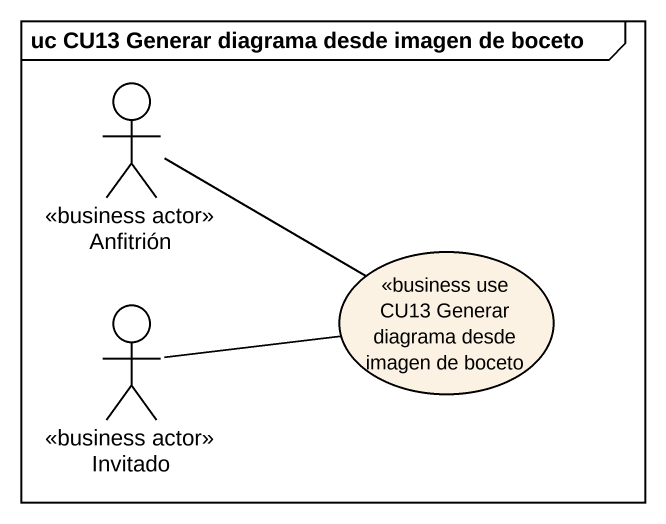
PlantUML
@startuml
mainframe uc CU13 Generar diagrama desde imagen de boceto
actor Anfitrión <<business actor>>
usecase "CU13 Generar diagrama desde imagen de boceto" as CU13_Generar_diagrama_desde <<business use case>>
actor Invitado <<business actor>>
Anfitrión -right- CU13_Generar_diagrama_desde
Invitado -right- CU13_Generar_diagrama_desde
@enduml
